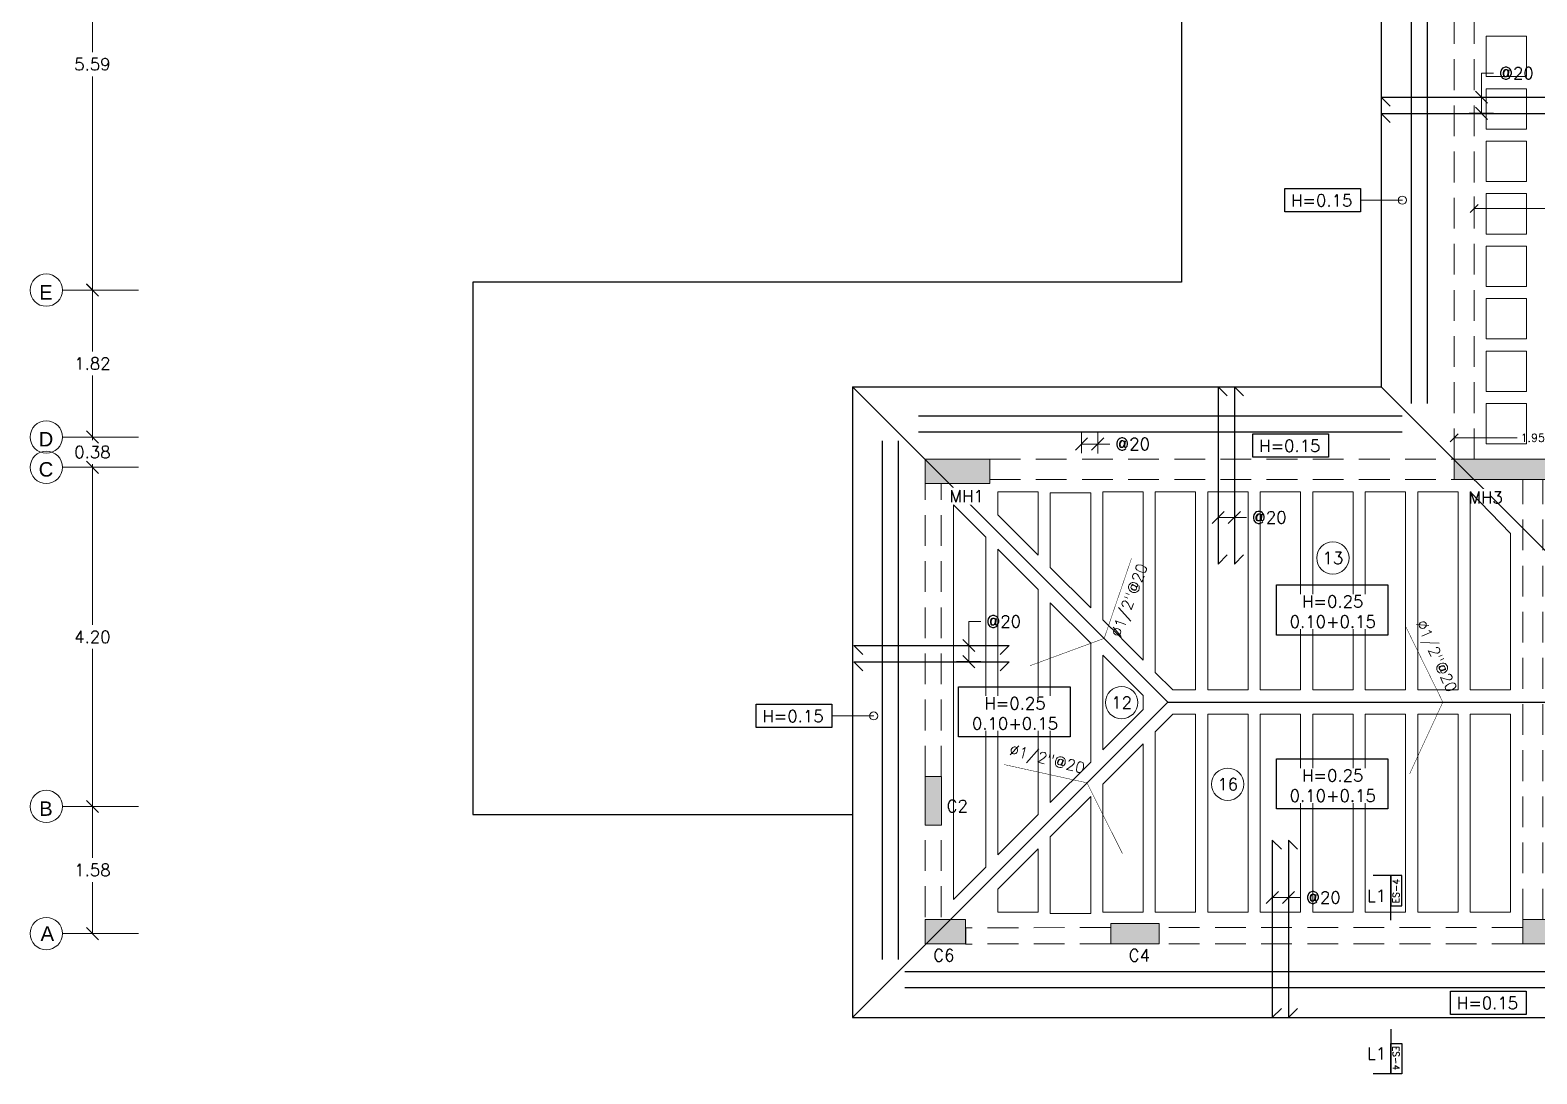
# Model space of a CAD drawing. Header units: metres. Extents: x -44 to 358, y -286 to 66.
# Drawn here: x 316.77 to 335.43, y 41.12 to 54.04 of the extents above; entities that cross this region are included whole.
import ezdxf
from ezdxf.enums import TextEntityAlignment as Align

# ---------------------------------------------------------------- set-up
doc = ezdxf.new("R2010")
doc.units = ezdxf.units.M
doc.header["$LTSCALE"] = 0.3
doc.header["$PDMODE"] = 3
doc.linetypes.add('Grid Line 1_2_', pattern=[22.225, 12.7, -3.175, 3.175, -3.175])
doc.linetypes.add('HIDDEN', pattern=[9.525, 6.35, -3.175])
for name, color, linetype, lineweight in [('0-S-GRID', 1, 'Continuous', 9), ('0-S-GRID-IDEN', 1, 'Continuous', 9), ('BOVEDILLA', 8, 'Continuous', 5), ('Columnas', 7, 'Continuous', 18), ('VIGAS', 1, 'HIDDEN', 15)]:
    doc.layers.add(name, color=color, linetype=linetype, lineweight=lineweight)
for name, color, linetype in [('ACERO', 5, 'Continuous'), ('BP', 3, 'Continuous'), ('DIMCOL', 4, 'Continuous'), ('DIMTEXTO', 4, 'Continuous'), ('HATCH', 8, 'Continuous'), ('REBAR', 5, 'Continuous'), ('TEXTOS', 4, 'Continuous')]:
    doc.layers.add(name, color=color, linetype=linetype)
doc.styles.add('Arial_2', font='arial.ttf', dxfattribs={"height": 0.2})
doc.styles.add('SMPLEX', font='simplex.shx')
doc.dimstyles.new('DIM-50', dxfattribs={"dimscale": 0.5, "dimtxt": 0.2, "dimasz": 0.2, "dimexe": 0.2, "dimexo": 0.2, "dimgap": 0.1, "dimtad": 0, "dimtih": 1, "dimtoh": 1, "dimzin": 0, "dimdsep": 46, "dimtxsty": 'SMPLEX', "dimblk1": 'OBLIQUE', "dimblk2": 'OBLIQUE', "dimsah": 1, "dimcen": 0.2, "dimclrd": 4, "dimclre": 4, "dimclrt": 4, "dimadec": 0, "dimazin": 0, "dimtfac": 1, "dimtmove": 0, "dimatfit": 3, "dimldrblk": 'OPEN30', "dimfxl": 0.3, "dimfxlon": 1, "dimtfill": 1, "dimtolj": 1, "dimtzin": 0, "dimarcsym": 0})
doc.dimstyles.new('DIM-75', dxfattribs={"dimscale": 0.75, "dimtxt": 0.2, "dimasz": 0.2, "dimexe": 0.2, "dimexo": 0.2, "dimgap": 0.1, "dimtad": 0, "dimtih": 1, "dimtoh": 1, "dimzin": 0, "dimdsep": 46, "dimtxsty": 'SMPLEX', "dimblk1": 'OBLIQUE', "dimblk2": 'OBLIQUE', "dimsah": 1, "dimcen": 0.2, "dimclrd": 4, "dimclre": 4, "dimclrt": 4, "dimadec": 0, "dimazin": 0, "dimtfac": 1, "dimtmove": 0, "dimatfit": 3, "dimldrblk": 'OBLIQUE', "dimfxl": 0.2, "dimfxlon": 1, "dimtfill": 1, "dimtolj": 1, "dimtzin": 0, "dimarcsym": 0})

# ---------------------------------------------------------------- blocks, each defined once
blk = doc.blocks.new('_OBLIQUE')
at = {"color": 0, "linetype": 'ByBlock'}
blk.add_line((-0.5, -0.5), (0.5, 0.5), dxfattribs=at)
blk = doc.blocks.new('*D1889')
at = {"layer": 'DEFPOINTS', "color": 0, "transparency": 16777216}
for p in [(112.955, -33.742), (113.268, -33.742), (113.268, -34.117)]:
    blk.add_point(p, dxfattribs=at)
at = {"layer": 'DIMTEXTO', "color": 4, "lineweight": -2, "transparency": 16777216}
for p, q in [((113.105, -33.742), (112.805, -33.742)), ((112.955, -33.742), (112.955, -33.592)), ((112.955, -33.742), (112.955, -33.779)), ((113.105, -34.117), (112.805, -34.117)), ((112.955, -34.117), (112.955, -34.079)), ((112.955, -34.117), (112.955, -34.267))]:
    blk.add_line(p, q, dxfattribs=at)
at = {"layer": 'DIMTEXTO', "color": 4, "lineweight": -2, "transparency": 16777216, "xscale": 0.15, "yscale": 0.15, "zscale": 0.15}
for p, rotation in [((112.955, -33.742), 270), ((112.955, -34.117), 90)]:
    blk.add_blockref('_OBLIQUE', p, dxfattribs=dict(at, rotation=rotation))
at = {"layer": 'DIMTEXTO', "color": 4, "transparency": 16777216, "insert": (112.955, -33.929), "char_height": 0.15, "attachment_point": 5, "style": 'SMPLEX', "bg_fill": 3, "box_fill_scale": 1.1, "bg_fill_color": 256, "bg_fill_true_color": 13158600, "bg_fill_transparency": 0}
blk.add_mtext('\\A1;0.38', dxfattribs=at)
blk = doc.blocks.new('*D1890')
at = {"layer": 'DEFPOINTS', "color": 0, "transparency": 16777216}
for p in [(113.268, -34.117), (112.955, -38.317), (113.268, -38.317)]:
    blk.add_point(p, dxfattribs=at)
at = {"layer": 'DIMTEXTO', "color": 4, "lineweight": -2, "transparency": 16777216}
for p, q in [((113.105, -34.117), (112.805, -34.117)), ((112.955, -34.117), (112.955, -36.067)), ((112.955, -38.317), (112.955, -36.367)), ((113.105, -38.317), (112.805, -38.317))]:
    blk.add_line(p, q, dxfattribs=at)
at = {"layer": 'DIMTEXTO', "color": 4, "lineweight": -2, "transparency": 16777216, "xscale": 0.15, "yscale": 0.15, "zscale": 0.15}
for p, rotation in [((112.955, -34.117), 90), ((112.955, -38.317), 270)]:
    blk.add_blockref('_OBLIQUE', p, dxfattribs=dict(at, rotation=rotation))
at = {"layer": 'DIMTEXTO', "color": 4, "transparency": 16777216, "insert": (112.955, -36.217), "char_height": 0.15, "attachment_point": 5, "style": 'SMPLEX', "bg_fill": 3, "box_fill_scale": 1.1, "bg_fill_color": 256, "bg_fill_true_color": 13158600, "bg_fill_transparency": 0}
blk.add_mtext('\\A1;4.20', dxfattribs=at)
blk = doc.blocks.new('*D1891')
at = {"layer": 'DEFPOINTS', "color": 0, "transparency": 16777216}
for p in [(113.268, -38.317), (112.955, -39.892), (113.268, -39.892)]:
    blk.add_point(p, dxfattribs=at)
at = {"layer": 'DIMTEXTO', "color": 4, "lineweight": -2, "transparency": 16777216}
for p, q in [((113.105, -38.317), (112.805, -38.317)), ((112.955, -38.317), (112.955, -38.954)), ((112.955, -39.892), (112.955, -39.254)), ((113.105, -39.892), (112.805, -39.892))]:
    blk.add_line(p, q, dxfattribs=at)
at = {"layer": 'DIMTEXTO', "color": 4, "lineweight": -2, "transparency": 16777216, "xscale": 0.15, "yscale": 0.15, "zscale": 0.15}
for p, rotation in [((112.955, -38.317), 90), ((112.955, -39.892), 270)]:
    blk.add_blockref('_OBLIQUE', p, dxfattribs=dict(at, rotation=rotation))
at = {"layer": 'DIMTEXTO', "color": 4, "transparency": 16777216, "insert": (112.955, -39.104), "char_height": 0.15, "attachment_point": 5, "style": 'SMPLEX', "bg_fill": 3, "box_fill_scale": 1.1, "bg_fill_color": 256, "bg_fill_true_color": 13158600, "bg_fill_transparency": 0}
blk.add_mtext('\\A1;1.58', dxfattribs=at)
blk = doc.blocks.new('*D1892')
at = {"layer": 'DEFPOINTS', "color": 0, "transparency": 16777216}
for p in [(112.955, -31.922), (113.268, -31.922), (113.268, -33.742)]:
    blk.add_point(p, dxfattribs=at)
at = {"layer": 'DIMTEXTO', "color": 4, "lineweight": -2, "transparency": 16777216}
for p, q in [((113.105, -31.922), (112.805, -31.922)), ((112.955, -31.922), (112.955, -32.682)), ((112.955, -33.742), (112.955, -32.982)), ((113.105, -33.742), (112.805, -33.742))]:
    blk.add_line(p, q, dxfattribs=at)
at = {"layer": 'DIMTEXTO', "color": 4, "lineweight": -2, "transparency": 16777216, "xscale": 0.15, "yscale": 0.15, "zscale": 0.15}
for p, rotation in [((112.955, -31.922), 90), ((112.955, -33.742), 270)]:
    blk.add_blockref('_OBLIQUE', p, dxfattribs=dict(at, rotation=rotation))
at = {"layer": 'DIMTEXTO', "color": 4, "transparency": 16777216, "insert": (112.955, -32.832), "char_height": 0.15, "attachment_point": 5, "style": 'SMPLEX', "bg_fill": 3, "box_fill_scale": 1.1, "bg_fill_color": 256, "bg_fill_true_color": 13158600, "bg_fill_transparency": 0}
blk.add_mtext('\\A1;1.82', dxfattribs=at)
blk = doc.blocks.new('*D1893')
at = {"layer": 'DEFPOINTS', "color": 0, "ltscale": 0.2, "transparency": 16777216}
for p in [(112.955, -26.328), (113.268, -26.328), (113.268, -31.922)]:
    blk.add_point(p, dxfattribs=at)
at = {"layer": 'DIMTEXTO', "color": 4, "lineweight": -2, "ltscale": 0.2, "transparency": 16777216}
for p, q in [((113.105, -26.328), (112.805, -26.328)), ((112.955, -26.328), (112.955, -28.975)), ((112.955, -31.922), (112.955, -29.275)), ((113.105, -31.922), (112.805, -31.922))]:
    blk.add_line(p, q, dxfattribs=at)
at = {"layer": 'DIMTEXTO', "color": 4, "lineweight": -2, "ltscale": 0.2, "transparency": 16777216, "xscale": 0.15, "yscale": 0.15, "zscale": 0.15}
for p, rotation in [((112.955, -26.328), 90), ((112.955, -31.922), 270)]:
    blk.add_blockref('_OBLIQUE', p, dxfattribs=dict(at, rotation=rotation))
at = {"layer": 'DIMTEXTO', "color": 4, "ltscale": 0.2, "transparency": 16777216, "insert": (112.955, -29.125), "char_height": 0.15, "attachment_point": 5, "style": 'SMPLEX', "bg_fill": 3, "box_fill_scale": 1.1, "bg_fill_color": 256, "bg_fill_true_color": 13158600, "bg_fill_transparency": 0}
blk.add_mtext('\\A1;5.59', dxfattribs=at)
blk = doc.blocks.new('*D1878')
at = {"layer": 'DEFPOINTS', "color": 0, "transparency": 16777216}
for p in [(125.205, -33.829), (125.205, -34.091), (125.405, -34.095)]:
    blk.add_point(p, dxfattribs=at)
at = {"layer": 'DIMTEXTO', "color": 4, "lineweight": -2, "transparency": 16777216}
for p, q in [((125.205, -33.941), (125.205, -33.679)), ((125.405, -33.945), (125.405, -33.679)), ((125.205, -33.829), (125.405, -33.829)), ((125.405, -33.829), (125.555, -33.829))]:
    blk.add_line(p, q, dxfattribs=at)
at = {"layer": 'DIMTEXTO', "color": 4, "lineweight": -2, "transparency": 16777216, "xscale": 0.15, "yscale": 0.15, "zscale": 0.15, "rotation": 180}
blk.add_blockref('_OBLIQUE', (125.205, -33.829), dxfattribs=at)
at = {"layer": 'DIMTEXTO', "color": 4, "lineweight": -2, "transparency": 16777216, "xscale": 0.15, "yscale": 0.15, "zscale": 0.15}
blk.add_blockref('_OBLIQUE', (125.405, -33.829), dxfattribs=at)
at = {"layer": 'DIMTEXTO', "color": 4, "transparency": 16777216, "insert": (125.837, -33.829), "char_height": 0.15, "attachment_point": 5, "style": 'SMPLEX', "bg_fill": 3, "box_fill_scale": 1.1, "bg_fill_color": 256, "bg_fill_true_color": 13158600, "bg_fill_transparency": 0}
blk.add_mtext('\\A1;@20', dxfattribs=at)
blk = doc.blocks.new('*D1879')
at = {"layer": 'DEFPOINTS', "color": 0, "transparency": 16777216}
for p in [(126.897, -34.738), (126.897, -35), (127.097, -35.004)]:
    blk.add_point(p, dxfattribs=at)
at = {"layer": 'DIMTEXTO', "color": 4, "lineweight": -2, "transparency": 16777216}
for p, q in [((126.897, -34.85), (126.897, -34.588)), ((127.097, -34.854), (127.097, -34.588)), ((126.897, -34.738), (127.097, -34.738)), ((127.097, -34.738), (127.247, -34.738))]:
    blk.add_line(p, q, dxfattribs=at)
at = {"layer": 'DIMTEXTO', "color": 4, "lineweight": -2, "transparency": 16777216, "xscale": 0.15, "yscale": 0.15, "zscale": 0.15, "rotation": 180}
blk.add_blockref('_OBLIQUE', (126.897, -34.738), dxfattribs=at)
at = {"layer": 'DIMTEXTO', "color": 4, "lineweight": -2, "transparency": 16777216, "xscale": 0.15, "yscale": 0.15, "zscale": 0.15}
blk.add_blockref('_OBLIQUE', (127.097, -34.738), dxfattribs=at)
at = {"layer": 'DIMTEXTO', "color": 4, "transparency": 16777216, "insert": (127.529, -34.738), "char_height": 0.15, "attachment_point": 5, "style": 'SMPLEX', "bg_fill": 3, "box_fill_scale": 1.1, "bg_fill_color": 256, "bg_fill_true_color": 13158600, "bg_fill_transparency": 0}
blk.add_mtext('\\A1;@20', dxfattribs=at)
blk = doc.blocks.new('A$C29cb555f')
at = {"layer": 'HATCH'}
h = blk.add_hatch(color=256, dxfattribs=at)
h.dxf.hatch_style = 1
h.paths.add_polyline_path([(10.373, 8.188), (10.623, 8.188), (10.623, 8.438), (10.373, 8.438)])
h = blk.add_hatch(color=256, dxfattribs=at)
h.dxf.hatch_style = 1
h.paths.add_polyline_path([(15.976, 8.188), (16.226, 8.188), (16.226, 8.438), (15.976, 8.438)])
h = blk.add_hatch(color=256, dxfattribs=at)
h.dxf.hatch_style = 1
h.paths.add_polyline_path([(19.176, 8.198), (19.426, 8.198), (19.426, 8.448), (19.176, 8.448)])
h = blk.add_hatch(color=256, dxfattribs=at)
h.dxf.hatch_style = 1
h.paths.add_polyline_path([(10.401, 5.619), (10.601, 5.619), (10.601, 6.219), (10.401, 6.219)])
h = blk.add_hatch(color=256, dxfattribs=at)
h.dxf.hatch_style = 1
h.paths.add_polyline_path([(16.001, 6.219), (16.001, 5.919), (16.801, 5.919), (16.801, 6.219)])
h = blk.add_hatch(color=256, dxfattribs=at)
h.dxf.hatch_style = 1
h.paths.add_polyline_path([(22.801, 6.219), (22.551, 6.219), (22.551, 5.969), (24.501, 5.969), (24.501, 6.219)])
h = blk.add_hatch(color=256, dxfattribs=at)
h.dxf.hatch_style = 1
h.paths.add_polyline_path([(10.401, 1.819), (10.601, 1.819), (10.601, 2.419), (10.401, 2.419)])
h = blk.add_hatch(color=256, dxfattribs=at)
h.dxf.hatch_style = 1
h.paths.add_polyline_path([(16.001, 1.689), (16.201, 1.689), (16.201, 2.289), (16.001, 2.289)])
h = blk.add_hatch(color=256, dxfattribs=at)
h.dxf.hatch_style = 1
h.paths.add_polyline_path([(16.498, 0.519), (16.498, 0.219), (16.001, 0.219), (16.001, 0.519)])
h = blk.add_hatch(color=256, dxfattribs=at)
h.dxf.hatch_style = 1
h.paths.add_polyline_path([(18.299, 0.469), (18.298, 0.219), (18.898, 0.219), (18.899, 0.469)])
h = blk.add_hatch(color=256, dxfattribs=at)
h.dxf.hatch_style = 1
h.paths.add_polyline_path([(23.401, 0.519), (23.401, 0.219), (24.201, 0.219), (24.201, 0.519)])
at = {"layer": 'Columnas'}
for points in [[(10.373, 8.188), (10.623, 8.188), (10.623, 8.438), (10.373, 8.438)], [(15.976, 8.188), (16.226, 8.188), (16.226, 8.438), (15.976, 8.438)], [(19.176, 8.198), (19.426, 8.198), (19.426, 8.448), (19.176, 8.448)], [(10.401, 5.619), (10.601, 5.619), (10.601, 6.219), (10.401, 6.219)], [(16.001, 6.219), (16.001, 5.919), (16.801, 5.919), (16.801, 6.219)], [(22.55, 6.219), (24.5, 6.219), (24.5, 5.969), (22.55, 5.969)], [(10.401, 1.819), (10.601, 1.819), (10.601, 2.419), (10.401, 2.419)], [(16.001, 1.689), (16.201, 1.689), (16.201, 2.289), (16.001, 2.289)], [(18.299, 0.469), (18.298, 0.219), (18.898, 0.219), (18.899, 0.469)], [(23.401, 0.519), (23.401, 0.219), (24.201, 0.219), (24.201, 0.519)]]:
    blk.add_lwpolyline(points, close=True, dxfattribs=at)
blk.add_lwpolyline([(16.498, 0.519), (16.498, 0.219), (16.001, 0.219), (16.001, 0.519), (16.498, 0.519), (16.498, 0.519), (16.498, 0.219)], dxfattribs=at)
at = {"layer": 'HATCH', "ltscale": 0.2}
blk.add_lwpolyline([(16.498, 0.419), (16.498, 0.219)], dxfattribs=at)
at = {"layer": 'DIMTEXTO', "ltscale": 0.2, "char_height": 0.15, "attachment_point": 1, "style": 'SMPLEX', "bg_fill": 3, "box_fill_scale": 1.2, "bg_fill_color": 256, "bg_fill_transparency": 0}
for s, insert in [('C5', (18.78, 8.649)), ('MH3', (22.729, 5.821))]:
    blk.add_mtext_dynamic_manual_height_columns(s, width=0.23091, gutter_width=0.25, heights=[0], dxfattribs=dict(at, insert=insert))
for s, width, insert in [('C5', 0.23091, (10.374, 8.649)), ('C5', 0.23091, (15.976, 8.649)), ('C2', 0.23091, (10.68, 5.912)), ('MH1', 0.41414, (16.302, 5.836)), ('C2', 0.23091, (10.669, 2.251)), ('C2', 0.23091, (16.266, 1.998)), ('C6', 0.23091, (16.1, 0.15)), ('C4', 0.23091, (18.521, 0.15))]:
    blk.add_mtext_dynamic_manual_height_columns(s, width=width, gutter_width=0.25, heights=[0], dxfattribs=dict(at, insert=insert))
blk = doc.blocks.new('*D1898')
at = {"layer": 'DEFPOINTS', "color": 0, "transparency": 16777216}
for p in [(122.706, -36.324), (123.808, -36.324), (122.706, -36.524)]:
    blk.add_point(p, dxfattribs=at)
at = {"layer": 'DIMTEXTO', "color": 4, "lineweight": -2, "transparency": 16777216}
for p, q in [((123.808, -36.324), (123.808, -36.027)), ((123.808, -36.027), (123.958, -36.027)), ((123.658, -36.324), (123.958, -36.324)), ((123.808, -36.524), (123.808, -36.324)), ((123.658, -36.524), (123.958, -36.524))]:
    blk.add_line(p, q, dxfattribs=at)
at = {"layer": 'DIMTEXTO', "color": 4, "lineweight": -2, "transparency": 16777216, "xscale": 0.15, "yscale": 0.15, "zscale": 0.15}
for p, rotation in [((123.808, -36.324), 90), ((123.808, -36.524), 270)]:
    blk.add_blockref('_OBLIQUE', p, dxfattribs=dict(at, rotation=rotation))
at = {"layer": 'DIMTEXTO', "color": 4, "transparency": 16777216, "insert": (124.24, -36.027), "char_height": 0.15, "attachment_point": 5, "style": 'SMPLEX', "bg_fill": 3, "box_fill_scale": 1.1, "bg_fill_color": 256, "bg_fill_true_color": 13158600, "bg_fill_transparency": 0}
blk.add_mtext('\\A1;@20', dxfattribs=at)
blk = doc.blocks.new('*D1899')
at = {"layer": 'DEFPOINTS', "color": 0, "transparency": 16777216}
for p in [(129.237, -29.533), (130.157, -29.533), (129.237, -29.733)]:
    blk.add_point(p, dxfattribs=at)
at = {"layer": 'DIMTEXTO', "color": 4, "lineweight": -2, "transparency": 16777216}
for p, q in [((130.157, -29.533), (130.157, -29.236)), ((130.157, -29.236), (130.307, -29.236)), ((130.007, -29.533), (130.307, -29.533)), ((130.157, -29.733), (130.157, -29.533)), ((130.007, -29.733), (130.307, -29.733))]:
    blk.add_line(p, q, dxfattribs=at)
at = {"layer": 'DIMTEXTO', "color": 4, "lineweight": -2, "transparency": 16777216, "xscale": 0.15, "yscale": 0.15, "zscale": 0.15}
for p, rotation in [((130.157, -29.533), 90), ((130.157, -29.733), 270)]:
    blk.add_blockref('_OBLIQUE', p, dxfattribs=dict(at, rotation=rotation))
at = {"layer": 'DIMTEXTO', "color": 4, "transparency": 16777216, "insert": (130.589, -29.236), "char_height": 0.15, "attachment_point": 5, "style": 'SMPLEX', "bg_fill": 3, "box_fill_scale": 1.1, "bg_fill_color": 256, "bg_fill_true_color": 13158600, "bg_fill_transparency": 0}
blk.add_mtext('\\A1;@20', dxfattribs=at)
blk = doc.blocks.new('*D1901')
at = {"layer": 'DEFPOINTS', "color": 0, "transparency": 16777216}
for p in [(127.567, -39.445), (127.567, -39.706), (127.767, -39.71)]:
    blk.add_point(p, dxfattribs=at)
at = {"layer": 'DIMTEXTO', "color": 4, "lineweight": -2, "transparency": 16777216}
for p, q in [((127.567, -39.556), (127.567, -39.295)), ((127.767, -39.56), (127.767, -39.295)), ((127.567, -39.445), (127.767, -39.445)), ((127.767, -39.445), (127.917, -39.445))]:
    blk.add_line(p, q, dxfattribs=at)
at = {"layer": 'DIMTEXTO', "color": 4, "lineweight": -2, "transparency": 16777216, "xscale": 0.15, "yscale": 0.15, "zscale": 0.15, "rotation": 180}
blk.add_blockref('_OBLIQUE', (127.567, -39.445), dxfattribs=at)
at = {"layer": 'DIMTEXTO', "color": 4, "lineweight": -2, "transparency": 16777216, "xscale": 0.15, "yscale": 0.15, "zscale": 0.15}
blk.add_blockref('_OBLIQUE', (127.767, -39.445), dxfattribs=at)
at = {"layer": 'DIMTEXTO', "color": 4, "transparency": 16777216, "insert": (128.199, -39.445), "char_height": 0.15, "attachment_point": 5, "style": 'SMPLEX', "bg_fill": 3, "box_fill_scale": 1.1, "bg_fill_color": 256, "bg_fill_true_color": 13158600, "bg_fill_transparency": 0}
blk.add_mtext('\\A1;@20', dxfattribs=at)
blk = doc.blocks.new('*D1905')
at = {"layer": 'DEFPOINTS', "color": 0, "ltscale": 0.2, "transparency": 16777216}
for p in [(131.768, -33.751), (129.818, -34.267), (131.768, -34.267)]:
    blk.add_point(p, dxfattribs=at)
at = {"layer": 'DIMTEXTO', "color": 4, "lineweight": -2, "ltscale": 0.2, "transparency": 16777216}
for p, q in [((129.818, -33.901), (129.818, -33.651)), ((129.818, -33.751), (130.6, -33.751)), ((131.768, -33.751), (130.986, -33.751)), ((131.768, -33.901), (131.768, -33.651))]:
    blk.add_line(p, q, dxfattribs=at)
at = {"layer": 'DIMTEXTO', "color": 4, "lineweight": -2, "ltscale": 0.2, "transparency": 16777216, "xscale": 0.1, "yscale": 0.1, "zscale": 0.1, "rotation": 180}
blk.add_blockref('_OBLIQUE', (129.818, -33.751), dxfattribs=at)
at = {"layer": 'DIMTEXTO', "color": 4, "lineweight": -2, "ltscale": 0.2, "transparency": 16777216, "xscale": 0.1, "yscale": 0.1, "zscale": 0.1}
blk.add_blockref('_OBLIQUE', (131.768, -33.751), dxfattribs=at)
at = {"layer": 'DIMTEXTO', "color": 4, "ltscale": 0.2, "transparency": 16777216, "insert": (130.793, -33.751), "char_height": 0.1, "attachment_point": 5, "style": 'SMPLEX', "bg_fill": 3, "box_fill_scale": 1.1, "bg_fill_color": 256, "bg_fill_true_color": 13158600, "bg_fill_transparency": 0}
blk.add_mtext('\\A1;1.95', dxfattribs=at)
blk = doc.blocks.new('_Open30')
at = {"color": 0, "lineweight": -2}
for p, q in [((-1, 0.27), (0, 0)), ((0, 0), (-1, -0.27)), ((0, 0), (-1, 0))]:
    blk.add_line(p, q, dxfattribs=at)
blk = doc.blocks.new('*D1906')
at = {"layer": 'DEFPOINTS', "color": 0, "ltscale": 0.2, "transparency": 16777216}
for p in [(130.068, -30.59), (135.593, -30.59), (135.593, -30.912)]:
    blk.add_point(p, dxfattribs=at)
at = {"layer": 'DIMTEXTO', "color": 4, "lineweight": -2, "ltscale": 0.2, "transparency": 16777216}
for p, q in [((130.068, -30.762), (130.068, -31.012)), ((135.593, -30.762), (135.593, -31.012)), ((130.068, -30.912), (132.628, -30.912)), ((135.593, -30.912), (133.033, -30.912))]:
    blk.add_line(p, q, dxfattribs=at)
at = {"layer": 'DIMTEXTO', "color": 4, "lineweight": -2, "ltscale": 0.2, "transparency": 16777216, "xscale": 0.1, "yscale": 0.1, "zscale": 0.1, "rotation": 180}
blk.add_blockref('_OBLIQUE', (130.068, -30.912), dxfattribs=at)
at = {"layer": 'DIMTEXTO', "color": 4, "lineweight": -2, "ltscale": 0.2, "transparency": 16777216, "xscale": 0.1, "yscale": 0.1, "zscale": 0.1}
blk.add_blockref('_OBLIQUE', (135.593, -30.912), dxfattribs=at)
at = {"layer": 'DIMTEXTO', "color": 4, "ltscale": 0.2, "transparency": 16777216, "insert": (132.83, -30.912), "char_height": 0.1, "attachment_point": 5, "style": 'SMPLEX', "bg_fill": 3, "box_fill_scale": 1.1, "bg_fill_color": 256, "bg_fill_true_color": 13158600, "bg_fill_transparency": 0}
blk.add_mtext('\\A1;5.53', dxfattribs=at)
blk = doc.blocks.new('A$C6300fbd0')
at = {"layer": '0-S-GRID', "linetype": 'Grid Line 1_2_'}
for p, q in [((0.4, 9.706), (1.34, 9.706)), ((0.4, 9.706), (1.34, 9.706)), ((0.4, 7.887), (1.34, 7.887)), ((0.4, 7.887), (1.34, 7.887)), ((0.4, 7.512), (1.34, 7.512)), ((0.4, 7.512), (1.34, 7.512)), ((0.4, 3.312), (1.34, 3.312)), ((0.4, 3.312), (1.34, 3.312)), ((0.4, 1.737), (1.34, 1.737)), ((0.4, 1.737), (1.34, 1.737))]:
    blk.add_line(p, q, dxfattribs=at)
at = {"layer": '0-S-GRID-IDEN'}
for centre in [(0.2, 9.706), (0.2, 7.887), (0.2, 7.512), (0.2, 3.312), (0.2, 1.737)]:
    blk.add_circle(centre, 0.2, dxfattribs=at)
at = {"layer": 'ACERO', "ltscale": 0.2}
for p, q in [((29.376, 1.264), (10.832, 1.264)), ((29.376, 1.064), (10.832, 1.064))]:
    blk.add_line(p, q, dxfattribs=at)
at = {"layer": 'ACERO'}
for points in [[(14.826, 8.397), (14.713, 8.51), (14.713, 6.314), (14.826, 6.426)], [(15.026, 8.397), (14.913, 8.51), (14.913, 6.314), (15.026, 6.426)]]:
    blk.add_lwpolyline(points, dxfattribs=at)
at = {"layer": 'BP', "ltscale": 0.2}
for p, q in [((16.731, 14.699), (16.731, 8.51)), ((10.184, 8.51), (10.184, 0.699)), ((10.184, 8.51), (16.731, 8.51)), ((16.731, 8.51), (20.637, 4.604)), ((10.184, 0.699), (14.09, 4.604)), ((14.09, 4.604), (20.69, 4.604)), ((10.184, 0.699), (30.034, 0.699))]:
    blk.add_line(p, q, dxfattribs=at)
at = {"layer": 'TEXTOS', "color": 5, "linetype": 'Continuous', "ltscale": 0.01}
blk.add_line((16.851, 0.554), (16.851, 0), dxfattribs=at)
at = {"layer": 'TEXTOS', "color": 6, "linetype": 'Continuous', "ltscale": 0.01}
blk.add_line((16.987, 0), (16.634, 0), dxfattribs=at)
at = {"layer": 'TEXTOS', "color": 8, "linetype": 'Continuous', "ltscale": 0.01}
blk.add_lwpolyline([(16.987, 0), (16.851, 0), (16.851, 0.376), (16.987, 0.376)], close=True, dxfattribs=at)
at = {"layer": 'VIGAS', "ltscale": 0.2}
for p, q in [((17.634, 7.612), (17.633, 15.601)), ((17.884, 7.612), (17.883, 15.601)), ((11.884, 7.612), (17.634, 7.612)), ((11.084, 3.682), (11.084, 7.312)), ((11.284, 3.682), (11.284, 7.312)), ((11.884, 7.362), (17.634, 7.362)), ((18.484, 1.912), (18.484, 7.362)), ((18.734, 1.912), (18.734, 7.362)), ((11.084, 1.942), (11.084, 3.082)), ((11.284, 1.942), (11.284, 3.082)), ((13.382, 1.812), (11.582, 1.808)), ((18.484, 1.812), (13.982, 1.812)), ((13.382, 1.612), (11.582, 1.608)), ((18.484, 1.612), (13.982, 1.612))]:
    blk.add_line(p, q, dxfattribs=at)
at = {"layer": 'DIMTEXTO', "char_height": 0.179, "width": 0.16835, "attachment_point": 5, "style": 'Arial_2'}
for s, insert in [('E', (0.196, 9.679)), ('D', (0.196, 7.86)), ('C', (0.196, 7.485)), ('B', (0.196, 3.285)), ('A', (0.213, 1.737))]:
    blk.add_mtext(s, dxfattribs=dict(at, insert=insert))
at = {"layer": 'TEXTOS', "color": 4, "ltscale": 0.5, "insert": (16.916, 0.196), "char_height": 0.0825, "attachment_point": 5, "rotation": 270.7774, "style": 'SMPLEX'}
blk.add_mtext('ES-4', dxfattribs=at)
at = {"layer": 'DIMTEXTO', "color": 4, "insert": (18.048, 0.877), "char_height": 0.15, "attachment_point": 5, "rotation": 0, "style": 'SMPLEX', "bg_fill": 3, "box_fill_scale": 1.1, "bg_fill_color": 256, "bg_fill_true_color": 13158600, "bg_fill_transparency": 0}
blk.add_mtext('\\A1;H=0.15', dxfattribs=at)
at = {"layer": 'DIMTEXTO', "color": 4, "lineweight": -3, "insert": (16.675, 0.252), "char_height": 0.15, "attachment_point": 5, "style": 'SMPLEX', "bg_fill": 3, "box_fill_scale": 1.1, "bg_fill_color": 256, "bg_fill_true_color": 13158600, "bg_fill_transparency": 0}
blk.add_mtext('L1', dxfattribs=at)
at = {"layer": 'DIMTEXTO'}
dim = blk.add_linear_dim(base=(0.77090881, 7.886788286), p1=(1.084242172, 7.511788286), p2=(1.084242172, 7.886788286), angle=90, dimstyle='DIM-75', dxfattribs=at)
dim.commit()
dim.dimension.update_dxf_attribs({"geometry": '*D1889', "text_midpoint": (0.77090881, 7.699288286), "insert": (-112.1836726, 41.628606795)})
for base, p1, p2, picture, middle in [((13.021, 7.799), (13.221, 7.534), (13.021, 7.538), '*D1878', (13.653, 7.799)), ((14.713, 6.89), (14.913, 6.624), (14.713, 6.629), '*D1879', (15.346, 6.89))]:
    dim = blk.add_linear_dim(base=base, p1=p1, p2=p2, angle=360, text='@20', dimstyle='DIM-75', dxfattribs=at)
    dim.commit()
    dim.dimension.update_dxf_attribs({"geometry": picture, "text_midpoint": middle, "dimtype": 128, "insert": (-112.184, 41.629)})
at = {"layer": 'BP', "ltscale": 0.2}
blk.add_line((10.184, 8.51), (14.09, 4.604), dxfattribs=at)
at = {"layer": 'DIMTEXTO', "color": 4}
blk.add_lwpolyline([(17.592, 1.026), (18.529, 1.026), (18.529, 0.735), (17.592, 0.735)], close=True, dxfattribs=at)
at = {"layer": 'DIMTEXTO'}
for base, p1, p2, picture, middle in [((0.771, 9.706), (1.084, 7.887), (1.084, 9.706), '*D1892', (0.771, 8.797)), ((0.771, 3.312), (1.084, 7.512), (1.084, 3.312), '*D1890', (0.771, 5.412))]:
    dim = blk.add_linear_dim(base=base, p1=p1, p2=p2, angle=90, dimstyle='DIM-75', dxfattribs=at)
    dim.commit()
    dim.dimension.update_dxf_attribs({"geometry": picture, "text_midpoint": middle, "insert": (-112.184, 41.629)})
at = {"layer": 'DIMTEXTO', "ltscale": 0.2}
blk.add_blockref('A$C29cb555f', (-4.916, 1.393), dxfattribs=at)
dim = blk.add_linear_dim(base=(0.7709, 15.3009), p1=(1.0842, 9.7063), p2=(1.0842, 15.3009), angle=90, dimstyle='DIM-75', override={"dimtmove": 1}, dxfattribs=at)
dim.commit()
dim.dimension.update_dxf_attribs({"geometry": '*D1893', "text_midpoint": (0.7709, 12.5036), "insert": (-112.1837, 41.6286)})
at = {"layer": 'DIMTEXTO'}
dim = blk.add_linear_dim(base=(0.7709089, 1.7367876), p1=(1.0842422, 3.3117883), p2=(1.0842422, 1.7367876), angle=90, dimstyle='DIM-75', dxfattribs=at)
dim.commit()
dim.dimension.update_dxf_attribs({"geometry": '*D1891', "text_midpoint": (0.7709089, 2.524288), "insert": (-112.1836726, 41.6286068)})
at = {"layer": '0-S-GRID-IDEN'}
for centre in [(16.133, 6.389), (13.517, 4.598), (14.831, 3.587)]:
    blk.add_circle(centre, 0.2, dxfattribs=at)
at = {"layer": 'ACERO'}
for p, q in [((16.992, 8.145), (11.003, 8.145)), ((16.992, 7.945), (11.003, 7.945))]:
    blk.add_line(p, q, dxfattribs=at)
for points in [[(16.844, 11.983), (16.731, 12.095), (19.333, 12.095), (19.221, 11.983)], [(16.844, 11.783), (16.731, 11.895), (19.333, 11.895), (19.221, 11.783)], [(10.312, 5.192), (10.2, 5.304), (12.126, 5.304), (12.013, 5.192)], [(10.312, 4.992), (10.2, 5.104), (12.126, 5.104), (12.013, 4.992)], [(15.496, 2.782), (15.383, 2.894), (15.383, 0.699), (15.496, 0.811)], [(15.696, 2.782), (15.583, 2.894), (15.583, 0.699), (15.696, 0.811)]]:
    blk.add_lwpolyline(points, dxfattribs=at)
at = {"layer": 'BOVEDILLA'}
for points in [[(18.033, 9.751), (18.533, 9.751), (18.533, 10.251), (18.033, 10.251)], [(18.033, 9.101), (18.533, 9.101), (18.533, 9.601), (18.033, 9.601)], [(18.033, 8.451), (18.533, 8.451), (18.533, 8.951), (18.033, 8.951)], [(11.984, 7.208), (12.484, 7.208), (12.484, 6.422), (11.984, 6.922)], [(12.634, 7.194), (13.134, 7.194), (13.134, 5.772), (12.634, 6.272)], [(14.584, 7.208), (15.084, 7.208), (15.084, 4.754), (14.584, 4.754)], [(15.234, 7.208), (15.734, 7.208), (15.734, 4.754), (15.234, 4.754)], [(15.884, 7.208), (16.384, 7.208), (16.384, 4.754), (15.884, 4.754)], [(16.534, 7.208), (17.034, 7.208), (17.034, 4.754), (16.534, 4.754)], [(17.834, 7.208), (18.334, 6.694), (18.334, 4.754), (17.834, 4.754)], [(13.784, 4.511), (13.284, 4.011), (13.284, 5.185), (13.784, 4.685)], [(13.934, 2.001), (14.434, 2.001), (14.434, 4.454), (14.152, 4.454), (13.934, 4.237)], [(14.584, 2.001), (15.084, 2.001), (15.084, 4.454), (14.584, 4.454)], [(16.534, 2.001), (17.034, 2.001), (17.034, 4.454), (16.534, 4.454)], [(17.184, 2.001), (17.684, 2.001), (17.684, 4.454), (17.184, 4.454)], [(17.834, 2.001), (18.334, 2.001), (18.334, 4.454), (17.834, 4.454)], [(13.284, 2.001), (13.784, 2.001), (13.784, 4.087), (13.284, 3.587)], [(12.634, 1.988), (13.134, 1.988), (13.134, 3.437), (12.634, 2.937)], [(11.984, 2.001), (12.484, 2.001), (12.484, 2.787), (11.984, 2.287)]]:
    blk.add_lwpolyline(points, close=True, dxfattribs=at)
at = {"layer": 'DIMTEXTO', "ltscale": 0.2}
for points in [[(15.434, 6.055), (16.814, 6.055), (16.814, 5.435), (15.434, 5.435)], [(15.434, 3.9), (16.814, 3.9), (16.814, 3.281), (15.434, 3.281)]]:
    blk.add_lwpolyline(points, close=True, dxfattribs=at)
at = {"layer": 'REBAR', "color": 6, "const_width": 0.00576}
for points in [[(12.383, 5.055), (13.301, 5.393), (13.64, 6.385)], [(17.084, 3.716), (17.495, 4.604), (17.032, 5.546)], [(13.527, 2.729), (13.089, 3.604), (12.065, 3.83)]]:
    blk.add_lwpolyline(points, dxfattribs=at)
at = {"layer": 'TEXTOS', "color": 6, "linetype": 'Continuous', "ltscale": 0.01}
blk.add_line((16.987, 2.458), (16.634, 2.458), dxfattribs=at)
at = {"layer": 'TEXTOS', "color": 5, "linetype": 'Continuous', "ltscale": 0.01}
blk.add_line((16.851, 1.904), (16.851, 2.458), dxfattribs=at)
at = {"layer": 'TEXTOS', "color": 8, "linetype": 'Continuous', "ltscale": 0.01}
blk.add_lwpolyline([(16.987, 2.458), (16.851, 2.458), (16.851, 2.082), (16.987, 2.082)], close=True, dxfattribs=at)
at = {"layer": 'DIMTEXTO', "style": 'SMPLEX'}
for s, p in [('13', (16.133, 6.389)), ('12', (13.517, 4.598)), ('16', (14.831, 3.587))]:
    blk.add_text(s, height=0.15, dxfattribs=at).set_placement(p, align=Align.MIDDLE_CENTER)
at = {"layer": 'DIMTEXTO', "color": 4, "char_height": 0.15, "attachment_point": 5, "rotation": 0, "style": 'SMPLEX', "bg_fill": 3, "box_fill_scale": 1.1, "bg_fill_color": 256, "bg_fill_true_color": 13158600, "bg_fill_transparency": 0}
for insert in [(15.995, 10.817), (9.448, 4.43)]:
    blk.add_mtext('\\A1;H=0.15', dxfattribs=dict(at, insert=insert))
at = {"layer": 'TEXTOS', "color": 4, "ltscale": 0.5, "insert": (16.916, 2.263), "char_height": 0.0825, "attachment_point": 5, "rotation": 89.2226, "style": 'SMPLEX'}
blk.add_mtext('ES-4', dxfattribs=at)
at = {"layer": 'DIMTEXTO', "ltscale": 0.2}
for base, p1, p2, picture, middle, set_off in [((23.4093, 10.7166), (17.8839, 11.0387), (23.4093, 11.0387), '*D1906', (20.6466, 10.7166), (-112.1837, 41.6286)), ((19.584, 7.878), (17.634, 7.362), (19.584, 7.362), '*D1905', (18.609, 7.878), (-112.184, 41.629))]:
    dim = blk.add_linear_dim(base=base, p1=p1, p2=p2, dimstyle='DIM-50', dxfattribs=at)
    dim.commit()
    dim.dimension.update_dxf_attribs({"geometry": picture, "text_midpoint": middle, "insert": set_off})
for points in [[(10.229, 13.984), (15.431, 13.927), (15.355, 9.053), (10.267, 9.205)], [(4.785, 10.58), (6.519, 10.58), (6.519, 2.762), (4.785, 2.762)]]:
    blk.add_wipeout(points)
at = {"layer": 'BOVEDILLA'}
for points in [[(18.033, 11.051), (18.533, 11.051), (18.533, 11.551), (18.033, 11.551)], [(18.033, 10.401), (18.533, 10.401), (18.533, 10.901), (18.033, 10.901)], [(18.033, 7.801), (18.533, 7.801), (18.533, 8.301), (18.033, 8.301)]]:
    blk.add_lwpolyline(points, close=True, dxfattribs=at)
at = {"layer": 'DIMTEXTO', "color": 4}
for points in [[(15.539, 10.965), (16.475, 10.965), (16.475, 10.674), (15.539, 10.674)], [(8.992, 4.579), (9.929, 4.579), (9.929, 4.288), (8.992, 4.288)]]:
    blk.add_lwpolyline(points, close=True, dxfattribs=at)
at = {"layer": 'DIMCOL', "color": 4, "char_height": 0.135, "attachment_point": 5, "style": 'SMPLEX', "bg_fill": 3, "box_fill_scale": 1.1, "bg_fill_color": 256, "bg_fill_true_color": 13158600, "bg_fill_transparency": 0}
for insert, rotation in [((13.631, 5.858), 69.2932), ((17.398, 5.167), 294.2932), ((12.59, 3.88), 345.6799)]:
    blk.add_mtext('\\A1;∅1/2"@20', dxfattribs=dict(at, insert=insert, rotation=rotation))
at = {"layer": 'DIMTEXTO', "color": 4, "char_height": 0.15, "attachment_point": 5, "rotation": 0, "style": 'SMPLEX', "bg_fill": 3, "box_fill_scale": 1.1, "bg_fill_color": 256, "bg_fill_true_color": 13158600, "bg_fill_transparency": 0}
for s, insert in [('\\A1;H=0.15', (15.6, 7.778)), ('\\A1;H=0.25\\P0.10+0.15', (16.132, 5.725))]:
    blk.add_mtext(s, dxfattribs=dict(at, insert=insert))
at = {"layer": 'DIMTEXTO', "color": 4, "lineweight": -3, "insert": (16.675, 2.206), "char_height": 0.15, "attachment_point": 5, "style": 'SMPLEX', "bg_fill": 3, "box_fill_scale": 1.1, "bg_fill_color": 256, "bg_fill_true_color": 13158600, "bg_fill_transparency": 0}
blk.add_mtext('L1', dxfattribs=at)
at = {"layer": 'DIMTEXTO'}
for base, p1, p2, angle, picture, middle in [((17.973, 12.095), (17.053, 11.895), (17.053, 12.095), 270, '*D1899', (18.405, 12.393)), ((11.624, 5.304), (10.522, 5.104), (10.522, 5.304), 270, '*D1898', (12.056, 5.602)), ((15.383, 2.184), (15.583, 1.918), (15.383, 1.922), 360, '*D1901', (16.016, 2.184))]:
    dim = blk.add_linear_dim(base=base, p1=p1, p2=p2, angle=angle, text='@20', dimstyle='DIM-75', dxfattribs=at)
    dim.commit()
    dim.dimension.update_dxf_attribs({"geometry": picture, "text_midpoint": middle, "dimtype": 128, "insert": (-112.184, 41.629)})
at = {"layer": 'DIMTEXTO', "ltscale": 0.2}
for points in [[(16.994, 10.82), (16.475, 10.82)], [(10.447, 4.433), (9.929, 4.433)]]:
    blk.add_leader(points, dimstyle='DIM-50', override={"dimldrblk": 'DotBlank'}, dxfattribs=at)
at = {"layer": 'ACERO', "ltscale": 0.2}
for p, q in [((17.105, 8.301), (17.105, 14.948)), ((17.305, 8.301), (17.305, 14.948)), ((10.555, 1.415), (10.555, 7.841)), ((10.755, 1.415), (10.755, 7.841))]:
    blk.add_line(p, q, dxfattribs=at)
at = {"layer": 'BOVEDILLA'}
for points in [[(18.033, 12.351), (18.533, 12.351), (18.533, 12.851), (18.033, 12.851)], [(18.033, 11.701), (18.533, 11.701), (18.533, 12.201), (18.033, 12.201)], [(13.284, 7.208), (13.784, 7.208), (13.784, 5.122), (13.284, 5.622)], [(13.934, 7.208), (14.434, 7.208), (14.434, 4.754), (14.152, 4.754), (13.934, 4.972)], [(17.184, 7.208), (17.684, 7.208), (17.684, 4.754), (17.184, 4.754)], [(11.834, 2.561), (11.434, 2.161), (11.434, 7.048), (11.834, 6.648)], [(12.484, 3.211), (11.984, 2.711), (11.984, 6.498), (12.484, 5.998)], [(13.134, 3.861), (12.634, 3.361), (12.634, 5.835), (13.134, 5.335)], [(15.234, 2.001), (15.734, 2.001), (15.734, 4.454), (15.234, 4.454)], [(15.884, 2.001), (16.384, 2.001), (16.384, 4.454), (15.884, 4.454)]]:
    blk.add_lwpolyline(points, close=True, dxfattribs=at)
at = {"layer": 'BP', "color": 8, "ltscale": 0.2}
blk.add_lwpolyline([(14.259, 14.699), (14.259, 9.806), (5.484, 9.806), (5.484, 3.212), (10.184, 3.212)], dxfattribs=at)
at = {"layer": 'DIMTEXTO', "color": 4}
blk.add_lwpolyline([(15.144, 7.927), (16.08, 7.927), (16.08, 7.636), (15.144, 7.636)], close=True, dxfattribs=at)
at = {"layer": 'DIMTEXTO', "ltscale": 0.2}
blk.add_lwpolyline([(11.499, 4.795), (12.878, 4.795), (12.878, 4.175), (11.499, 4.175)], close=True, dxfattribs=at)
at = {"layer": 'DIMTEXTO', "color": 4, "char_height": 0.15, "attachment_point": 5, "rotation": 0, "style": 'SMPLEX', "bg_fill": 3, "box_fill_scale": 1.1, "bg_fill_color": 256, "bg_fill_true_color": 13158600, "bg_fill_transparency": 0}
for insert in [(12.197, 4.464), (16.132, 3.57)]:
    blk.add_mtext('\\A1;H=0.25\\P0.10+0.15', dxfattribs=dict(at, insert=insert))

msp = doc.modelspace()

# ---------------------------------------------------------------- block references
at = {"layer": 'Columnas', "ltscale": 0.2}
msp.add_blockref('A$C6300fbd0', (316.770934, 41.1150582), dxfattribs=at)

doc.saveas('drawing.dxf')
